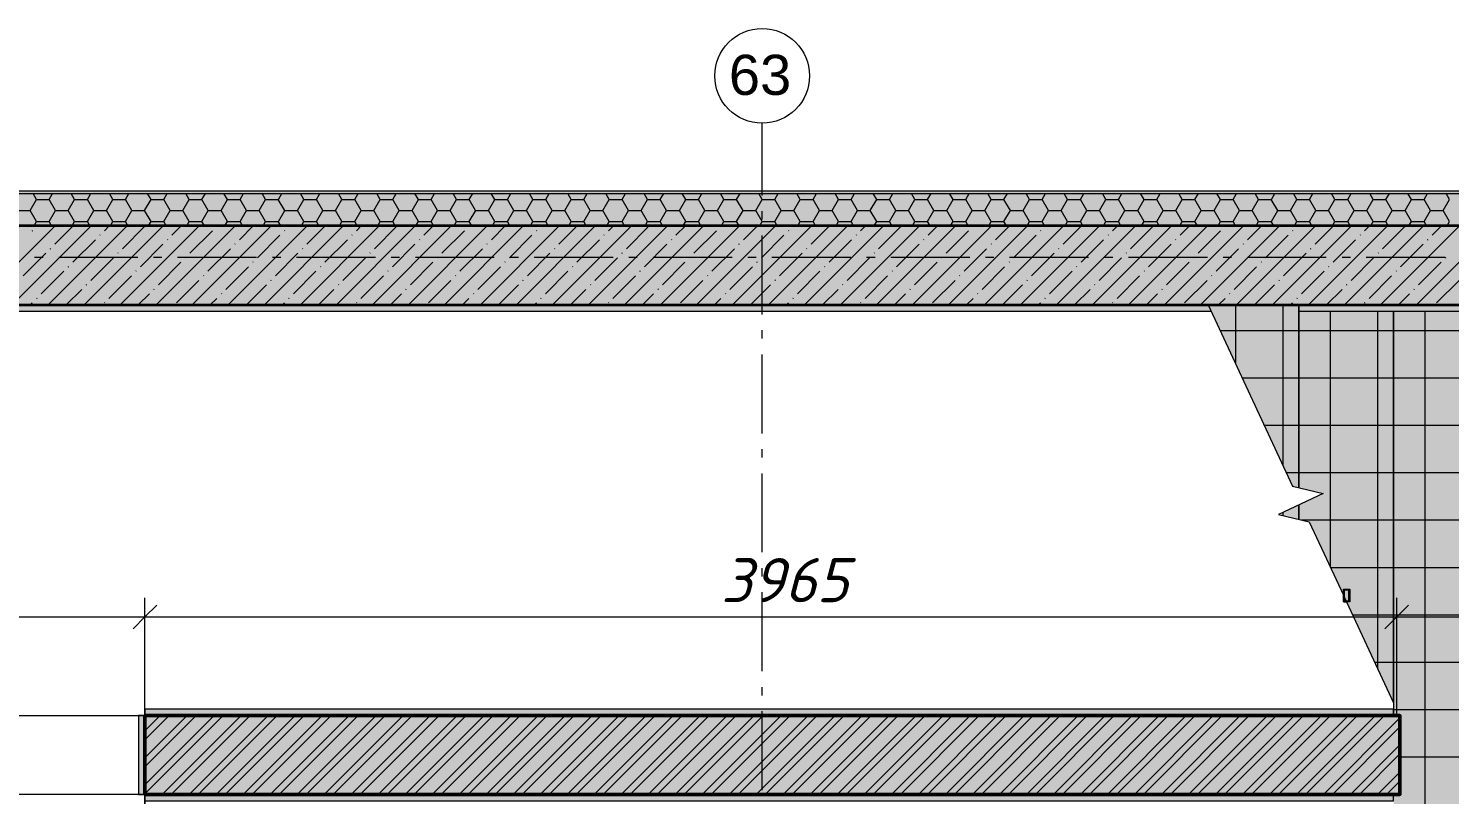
# Model space of a CAD drawing. Header units: millimetres. Extents: x -81576 to 1046824, y -248937 to 691537.
# Drawn here: x -35833 to -26831, y 612495 to 617345 of the extents above; entities that cross this region are included whole.
import ezdxf

# ---------------------------------------------------------------- set-up
doc = ezdxf.new("R2010")
doc.units = ezdxf.units.MM
doc.layers.add('PDF _Геометрия', color=7, linetype='Continuous', true_color=0x1d1d1d)
doc.layers.add('PDF _Сплошная заливка', color=7, linetype='Continuous', true_color=0xffffff)
doc.layers.add('PDF _Текст', color=7, linetype='Continuous')
doc.styles.add('PDF ArialMT', font='arial.ttf')
doc.styles.add('PDF ISOCPEUR Italic', font='isocpeui.ttf')

msp = doc.modelspace()

# ---------------------------------------------------------------- hatches: boundary and pattern name
at = {"layer": 'PDF _Сплошная заливка', "true_color": 0x636466, "transparency": 33554559}
for points in [[(-40775.3, 616099.3), (-23681.3, 616099.3), (-23681.5, 616299.3), (-40775.3, 616299.3), (-40775.3, 616115.8)], [(-26949.5, 616095.3), (-23685.3, 616095.3), (-23685.3, 616099.3), (-40775.3, 616099.3), (-40775.3, 616095.3), (-27185.3, 616095.3)], [(-35135.3, 612495.3), (-35095.3, 612495.3), (-35095.3, 612995.3), (-35135.3, 612995.3), (-35135.3, 612611.8)], [(-27720, 612995.3), (-27185.3, 612995.3), (-27185.3, 613035.3), (-35095.3, 613035.3), (-35095.3, 612995.3), (-31558.1, 612995.3)], [(-27185.3, 612495.3), (-27145.3, 612495.3), (-27145.3, 612995.3), (-35095.3, 612995.3), (-35095.3, 612495.3), (-27875, 612495.3)]]:
    msp.add_hatch(color=251, dxfattribs=at).paths.add_polyline_path(points)
h = msp.add_hatch(color=251, dxfattribs=at)
h.paths.add_polyline_path([(-24224, 615554.6), (-24185.3, 615554.6), (-24185.3, 615594.6), (-27785.3, 615594.6), (-27785.3, 615554.6), (-24225.3, 615554.6)], flags=0)
h.paths.add_polyline_path([(-39185.3, 615554.6), (-28341.8, 615554.6), (-28360.4, 615594.6), (-39185.3, 615594.6)], flags=0)
h = msp.add_hatch(color=251, dxfattribs=at)
h.paths.add_polyline_path([(-27185.3, 613074.6), (-27185.3, 615554.6), (-27785.3, 615554.6), (-27785.3, 614438.1), (-27631.3, 614400.6), (-27785.3, 614328.8), (-27785.3, 614237.2), (-27720, 614221.3), (-27503.7, 613757.3), (-27503.7, 613794.4), (-27463.7, 613794.4), (-27463.7, 613714.4), (-27483.7, 613714.4), (-27463.7, 613671.5)], flags=0)
h.paths.add_polyline_path([(-27469.7, 613720.4), (-27469.7, 613788.4), (-27497.7, 613788.4), (-27497.7, 613744.4), (-27486.5, 613720.4)], flags=0)
h = msp.add_hatch(color=251, dxfattribs=at)
h.paths.add_polyline_path([(-26949.5, 608834.6), (-24225.3, 608834.6), (-24225.3, 615554.6), (-27185.3, 615554.6), (-27185.3, 612995.3), (-27145.3, 612995.3), (-27145.3, 612495.3), (-27185.3, 612494.6), (-27185.3, 610675.3), (-27155.6, 610675.3), (-27155.6, 610595.3), (-27185.3, 610595.3), (-27185.3, 608834.6)], flags=0)
h.paths.add_polyline_path([(-26445.5, 610595.3), (-26485.5, 610595.3), (-26485.5, 610675.3), (-26445.5, 610675.3), (-26445.5, 610601.3)], flags=0)
h.paths.add_polyline_path([(-27085.5, 610595.3), (-27085.5, 610675.3), (-27045.5, 610675.3), (-27045.5, 610595.3), (-27079.5, 610595.3)], flags=0)
h.paths.add_polyline_path([(-27079.5, 610601.3), (-27051.5, 610601.3), (-27051.5, 610669.3), (-27079.5, 610669.3), (-27079.5, 610629.3)], flags=0)
h.paths.add_polyline_path([(-26479.5, 610601.3), (-26451.5, 610601.3), (-26451.5, 610669.3), (-26479.5, 610669.3), (-26479.5, 610629.3)], flags=0)
h.paths.add_polyline_path([(-25989.5, 610965.3), (-26069.5, 610965.3), (-26069.5, 611005.3), (-25989.5, 611005.3), (-25989.5, 610971.3)], flags=0)
h.paths.add_polyline_path([(-26035.5, 610971.3), (-25995.5, 610971.3), (-25995.5, 610999.3), (-26063.5, 610999.3), (-26063.5, 610971.3)], flags=0)
h.paths.add_polyline_path([(-26063.5, 611565.3), (-26069.5, 611565.3), (-26069.5, 611605.3), (-25989.5, 611605.3), (-25989.5, 611565.3), (-25995.5, 611565.3)], flags=0)
h.paths.add_polyline_path([(-26035.5, 611571.3), (-25995.5, 611571.3), (-25995.5, 611599.3), (-26063.5, 611599.3), (-26063.5, 611571.3)], flags=0)
h.paths.add_polyline_path([(-25995.5, 612165.3), (-26069.5, 612165.3), (-26069.5, 612205.3), (-25989.5, 612205.3), (-25989.5, 612165.3)], flags=0)
h.paths.add_polyline_path([(-26063.5, 612171.3), (-25995.5, 612171.3), (-25995.5, 612199.3), (-26063.5, 612199.3)], flags=0)
h.paths.add_polyline_path([(-25995.5, 612765.3), (-26069.5, 612765.3), (-26069.5, 612805.3), (-25989.5, 612805.3), (-25989.5, 612765.3)], flags=0)
h.paths.add_polyline_path([(-25995.5, 612771.3), (-25995.5, 612799.3), (-26063.5, 612799.3), (-26063.5, 612771.3), (-26023.5, 612771.3)], flags=0)
h.paths.add_polyline_path([(-25989.5, 613365.3), (-26069.5, 613365.3), (-26069.5, 613405.3), (-25989.5, 613405.3), (-25989.5, 613371.3)], flags=0)
h.paths.add_polyline_path([(-26063.5, 613371.3), (-25995.5, 613371.3), (-25995.5, 613399.3), (-26063.5, 613399.3)], flags=0)
h.paths.add_polyline_path([(-26717.5, 613714.4), (-26757.5, 613714.4), (-26757.5, 613794.4), (-26717.5, 613794.4), (-26717.5, 613720.4)], flags=0)
h.paths.add_polyline_path([(-26151.5, 613714.4), (-26157.5, 613714.4), (-26157.5, 613794.4), (-26117.5, 613794.4), (-26117.5, 613714.4), (-26123.5, 613714.4)], flags=0)
h.paths.add_polyline_path([(-26751.5, 613720.4), (-26723.5, 613720.4), (-26723.5, 613788.4), (-26751.5, 613788.4), (-26751.5, 613748.4)], flags=0)
h.paths.add_polyline_path([(-26151.5, 613720.4), (-26123.5, 613720.4), (-26123.5, 613788.4), (-26151.5, 613788.4), (-26151.5, 613748.4)], flags=0)
h = msp.add_hatch(color=251, dxfattribs=at)
h.paths.add_polyline_path([(-27497.7, 613714.4), (-27463.7, 613714.4), (-27463.7, 613794.4), (-27503.7, 613794.4), (-27503.7, 613714.4)], flags=0)
h.paths.add_polyline_path([(-27469.7, 613720.4), (-27497.7, 613720.4), (-27497.7, 613788.4), (-27469.7, 613788.4)], flags=0)

# ---------------------------------------------------------------- linework, layer by layer
at = {"layer": 'PDF _Геометрия', "color": 7, "lineweight": 9}
for points in [[(-31185.3, 616287), (-31185.3, 616744.5)], [(-31185.3, 616134.1), (-31185.3, 616187)], [(-40775.3, 616099.3), (-23685.3, 616099.3), (-23681.3, 616099.3), (-23681.3, 611408.7)], [(-40775.3, 616095.3), (-23685.3, 616095.3), (-23685.3, 611408.7)], [(-31185.3, 615534.1), (-31185.3, 616034.1)], [(-35740.9, 615895.3), (-35793.8, 615895.3)], [(-35140.9, 615895.3), (-35640.9, 615895.3)], [(-34988, 615895.3), (-35040.9, 615895.3)], [(-34388, 615895.3), (-34888, 615895.3)], [(-34235.1, 615895.3), (-34288, 615895.3)], [(-33635.1, 615895.3), (-34135.1, 615895.3)], [(-33482.1, 615895.3), (-33535.1, 615895.3)], [(-32882.1, 615895.3), (-33382.1, 615895.3)], [(-32729.2, 615895.3), (-32782.1, 615895.3)], [(-32129.2, 615895.3), (-32629.2, 615895.3)], [(-31976.3, 615895.3), (-32029.2, 615895.3)], [(-31376.3, 615895.3), (-31876.3, 615895.3)], [(-31223.4, 615895.3), (-31276.3, 615895.3)], [(-30623.4, 615895.3), (-31123.4, 615895.3)], [(-30470.5, 615895.3), (-30523.4, 615895.3)], [(-29870.5, 615895.3), (-30370.5, 615895.3)], [(-29717.6, 615895.3), (-29770.5, 615895.3)], [(-29117.6, 615895.3), (-29617.6, 615895.3)], [(-28964.6, 615895.3), (-29017.6, 615895.3)], [(-28364.6, 615895.3), (-28864.6, 615895.3)], [(-28211.7, 615895.3), (-28264.6, 615895.3)], [(-27611.7, 615895.3), (-28111.7, 615895.3)], [(-27458.8, 615895.3), (-27511.7, 615895.3)], [(-26858.8, 615895.3), (-27358.8, 615895.3)], [(-27785.3, 615594.6), (-27785.3, 614438.1), (-27785.3, 615594.6), (-28360.4, 615594.6), (-27825.7, 614447.9), (-27631.3, 614400.6), (-27914.5, 614268.5), (-27720, 614221.3), (-27503.7, 613757.3), (-27503.7, 613714.4), (-27483.7, 613714.4), (-27185.3, 613074.6), (-27185.3, 615554.6), (-27185.3, 613074.6), (-27185.3, 612995.3)], [(-28185.3, 615219.1), (-28185.3, 615594.6)], [(-27885.3, 614575.7), (-27885.3, 615594.6)], [(-27585.3, 613932.4), (-27585.3, 615554.6)], [(-27285.3, 613289), (-27285.3, 615554.6)], [(-26985.3, 608834.6), (-26985.3, 615554.6)], [(-31185.3, 615381.2), (-31185.3, 615434.1)], [(-28285.2, 615433.2), (-27785.3, 615433.2), (-27185.3, 615433.2), (-24225.3, 615433.2)], [(-31185.3, 614781.2), (-31185.3, 615281.2)], [(-28145.3, 615133.2), (-27785.3, 615133.2), (-27185.3, 615133.2), (-24225.3, 615133.2)], [(-28005.4, 614833.2), (-27785.3, 614833.2), (-27185.3, 614833.2), (-24225.3, 614833.2)], [(-31185.3, 614628.3), (-31185.3, 614681.2)], [(-31185.3, 614028.3), (-31185.3, 614528.3)], [(-27865.5, 614533.2), (-27785.3, 614533.2), (-27185.3, 614533.2), (-24225.3, 614533.2)], [(-27885.3, 614261.5), (-27885.3, 614282.1)], [(-27769, 614233.2), (-27185.3, 614233.2), (-24225.3, 614233.2)], [(-31185.3, 613875.4), (-31185.3, 613928.3)], [(-27585.7, 613933.2), (-27185.3, 613933.2), (-24225.3, 613933.2)], [(-36347.5, 612995.3), (-36227.5, 612995.3), (-35095.3, 612995.3), (-35095.3, 613619.5), (-35095.3, 613739.5)], [(-31185.3, 613275.4), (-31185.3, 613775.4)], [(-27165.3, 612995.3), (-27165.3, 613619.5), (-27165.3, 613739.5)], [(-39305.3, 613619.5), (-35095.3, 613619.5), (-27165.3, 613619.5), (-24065.3, 613619.5)], [(-27445.8, 613633.2), (-27185.3, 613633.2), (-24225.3, 613633.2)], [(-27305.9, 613333.2), (-27185.3, 613333.2), (-24225.3, 613333.2)], [(-31185.3, 613122.4), (-31185.3, 613175.4)], [(-31185.3, 612522.4), (-31185.3, 613022.4)], [(-27185.3, 613033.2), (-24225.3, 613033.2)], [(-27145.3, 612733.2), (-24225.3, 612733.2)], [(-35095.3, 612495.3), (-36227.5, 612495.3), (-36347.5, 612495.3)]]:
    msp.add_lwpolyline(points, dxfattribs=at)
at = {"layer": 'PDF _Геометрия', "color": 7, "lineweight": 15}
for points in [[(-23465.3, 611408.7), (-23465.3, 616315.3), (-23481.3, 616315.3), (-23681.3, 616315.3), (-23685.3, 616315.3), (-40775.3, 616315.3)], [(-40775.3, 616299.3), (-23685.3, 616299.3), (-23681.3, 616299.3), (-23481.3, 616299.3), (-23481.3, 611408.7)], [(-27785.3, 615554.6), (-24185.3, 615554.6), (-24185.3, 615594.6), (-39185.3, 615594.6), (-39185.3, 615554.6), (-28341.8, 615554.6)]]:
    msp.add_lwpolyline(points, dxfattribs=at)
at = {"layer": 'PDF _Геометрия', "color": 250, "lineweight": 9, "true_color": 0x2c2c2c}
for points in [[(-35822.8, 616191.9), (-35782.5, 616261.8)], [(-35782.5, 616261.7), (-35804.2, 616299.3)], [(-35782.5, 616261.7), (-35701.8, 616261.7)], [(-35701.9, 616261.8), (-35680.2, 616299.3)], [(-35661.6, 616191.9), (-35701.9, 616261.7)], [(-35580.9, 616191.9), (-35540.6, 616261.8)], [(-35540.6, 616261.7), (-35562.3, 616299.3)], [(-35540.5, 616261.7), (-35459.9, 616261.7)], [(-35419.6, 616191.9), (-35460, 616261.7)], [(-35459.9, 616261.8), (-35438.3, 616299.3)], [(-35338.9, 616191.9), (-35298.6, 616261.8)], [(-35298.7, 616261.7), (-35320.3, 616299.3)], [(-35298.6, 616261.7), (-35218, 616261.7)], [(-35218, 616261.8), (-35196.3, 616299.3)], [(-35177.7, 616191.9), (-35218, 616261.7)], [(-35097, 616191.9), (-35056.7, 616261.8)], [(-35056.7, 616261.7), (-35078.4, 616299.3)], [(-35056.7, 616261.7), (-34976, 616261.7)], [(-34935.8, 616191.9), (-34976.1, 616261.7)], [(-34976, 616261.8), (-34954.4, 616299.3)], [(-34855.1, 616191.9), (-34814.8, 616261.8)], [(-34814.8, 616261.7), (-34836.5, 616299.3)], [(-34814.7, 616261.7), (-34734.1, 616261.7)], [(-34734.1, 616261.8), (-34712.5, 616299.3)], [(-34693.8, 616191.9), (-34734.1, 616261.7)], [(-34613.1, 616191.9), (-34572.8, 616261.8)], [(-34572.9, 616261.7), (-34594.5, 616299.3)], [(-34572.8, 616261.7), (-34492.2, 616261.7)], [(-34492.2, 616261.8), (-34470.5, 616299.3)], [(-34451.9, 616191.9), (-34492.2, 616261.7)], [(-34371.2, 616191.9), (-34330.9, 616261.8)], [(-34330.9, 616261.7), (-34352.6, 616299.3)], [(-34330.9, 616261.7), (-34250.2, 616261.7)], [(-34210, 616191.9), (-34250.3, 616261.7)], [(-34250.2, 616261.8), (-34228.6, 616299.3)], [(-34129.3, 616191.9), (-34089, 616261.8)], [(-34089, 616261.7), (-34110.7, 616299.3)], [(-34088.9, 616261.7), (-34008.3, 616261.7)], [(-34008.3, 616261.8), (-33986.6, 616299.3)], [(-33968, 616191.9), (-34008.3, 616261.7)], [(-33887.3, 616191.9), (-33847, 616261.8)], [(-33847.1, 616261.7), (-33868.7, 616299.3)], [(-33847, 616261.7), (-33766.4, 616261.7)], [(-33766.4, 616261.8), (-33744.7, 616299.3)], [(-33726.1, 616191.9), (-33766.4, 616261.7)], [(-33645.4, 616191.9), (-33605.1, 616261.8)], [(-33605.1, 616261.7), (-33626.8, 616299.3)], [(-33605.1, 616261.7), (-33524.4, 616261.7)], [(-33484.1, 616191.9), (-33524.5, 616261.7)], [(-33524.4, 616261.8), (-33502.8, 616299.3)], [(-33403.5, 616191.9), (-33363.1, 616261.8)], [(-33363.2, 616261.7), (-33384.9, 616299.3)], [(-33363.1, 616261.7), (-33282.5, 616261.7)], [(-33282.5, 616261.8), (-33260.8, 616299.3)], [(-33242.2, 616191.9), (-33282.5, 616261.7)], [(-33161.5, 616191.9), (-33121.2, 616261.8)], [(-33121.2, 616261.7), (-33142.9, 616299.3)], [(-33121.2, 616261.7), (-33040.5, 616261.7)], [(-33040.6, 616261.8), (-33018.9, 616299.3)], [(-33000.3, 616191.9), (-33040.6, 616261.7)], [(-32919.6, 616191.9), (-32879.3, 616261.8)], [(-32879.3, 616261.7), (-32901, 616299.3)], [(-32879.3, 616261.7), (-32798.6, 616261.7)], [(-32758.3, 616191.9), (-32798.7, 616261.7)], [(-32798.6, 616261.8), (-32777, 616299.3)], [(-32677.7, 616191.9), (-32637.3, 616261.8)], [(-32637.4, 616261.7), (-32659.1, 616299.3)], [(-32637.3, 616261.7), (-32556.7, 616261.7)], [(-32556.7, 616261.8), (-32535, 616299.3)], [(-32516.4, 616191.9), (-32556.7, 616261.7)], [(-32435.7, 616191.9), (-32395.4, 616261.8)], [(-32395.4, 616261.7), (-32417.1, 616299.3)], [(-32395.4, 616261.7), (-32314.7, 616261.7)], [(-32314.8, 616261.8), (-32293.1, 616299.3)], [(-32274.5, 616191.9), (-32314.8, 616261.7)], [(-32193.8, 616191.9), (-32153.5, 616261.8)], [(-32153.5, 616261.7), (-32175.2, 616299.3)], [(-32153.5, 616261.7), (-32072.8, 616261.7)], [(-32032.5, 616191.9), (-32072.9, 616261.7)], [(-32072.8, 616261.8), (-32051.2, 616299.3)], [(-31951.9, 616191.9), (-31911.5, 616261.8)], [(-31911.6, 616261.7), (-31933.3, 616299.3)], [(-31911.5, 616261.7), (-31830.9, 616261.7)], [(-31830.9, 616261.8), (-31809.2, 616299.3)], [(-31790.6, 616191.9), (-31830.9, 616261.7)], [(-31709.9, 616191.9), (-31669.6, 616261.8)], [(-31669.6, 616261.7), (-31691.3, 616299.3)], [(-31669.6, 616261.7), (-31588.9, 616261.7)], [(-31589, 616261.8), (-31567.3, 616299.3)], [(-31548.7, 616191.9), (-31589, 616261.7)], [(-31468, 616191.9), (-31427.7, 616261.8)], [(-31427.7, 616261.7), (-31449.4, 616299.3)], [(-31427.6, 616261.7), (-31347, 616261.7)], [(-31306.7, 616191.9), (-31347.1, 616261.7)], [(-31347, 616261.8), (-31325.4, 616299.3)], [(-31226.1, 616191.9), (-31185.7, 616261.8)], [(-31185.8, 616261.7), (-31207.4, 616299.3)], [(-31185.7, 616261.7), (-31105.1, 616261.7)], [(-31105.1, 616261.8), (-31083.4, 616299.3)], [(-31064.8, 616191.9), (-31105.1, 616261.7)], [(-30984.1, 616191.9), (-30943.8, 616261.8)], [(-30943.8, 616261.7), (-30965.5, 616299.3)], [(-30943.8, 616261.7), (-30863.1, 616261.7)], [(-30822.9, 616191.9), (-30863.2, 616261.7)], [(-30863.1, 616261.8), (-30841.5, 616299.3)], [(-30742.2, 616191.9), (-30701.9, 616261.8)], [(-30701.9, 616261.7), (-30723.6, 616299.3)], [(-30701.8, 616261.7), (-30621.2, 616261.7)], [(-30580.9, 616191.9), (-30621.3, 616261.7)], [(-30621.2, 616261.8), (-30599.6, 616299.3)], [(-30500.2, 616191.9), (-30459.9, 616261.8)], [(-30460, 616261.7), (-30481.6, 616299.3)], [(-30459.9, 616261.7), (-30379.3, 616261.7)], [(-30379.3, 616261.8), (-30357.6, 616299.3)], [(-30339, 616191.9), (-30379.3, 616261.7)], [(-30258.3, 616191.9), (-30218, 616261.8)], [(-30218, 616261.7), (-30239.7, 616299.3)], [(-30218, 616261.7), (-30137.3, 616261.7)], [(-30097.1, 616191.9), (-30137.4, 616261.7)], [(-30137.3, 616261.8), (-30115.7, 616299.3)], [(-30016.4, 616191.9), (-29976.1, 616261.8)], [(-29976.1, 616261.7), (-29997.8, 616299.3)], [(-29976, 616261.7), (-29895.4, 616261.7)], [(-29895.4, 616261.8), (-29873.8, 616299.3)], [(-29855.1, 616191.9), (-29895.4, 616261.7)], [(-29774.4, 616191.9), (-29734.1, 616261.8)], [(-29734.2, 616261.7), (-29755.8, 616299.3)], [(-29734.1, 616261.7), (-29653.5, 616261.7)], [(-29653.5, 616261.8), (-29631.8, 616299.3)], [(-29613.2, 616191.9), (-29653.5, 616261.7)], [(-29532.5, 616191.9), (-29492.2, 616261.8)], [(-29492.2, 616261.7), (-29513.9, 616299.3)], [(-29492.2, 616261.7), (-29411.5, 616261.7)], [(-29371.3, 616191.9), (-29411.6, 616261.7)], [(-29411.5, 616261.8), (-29389.9, 616299.3)], [(-29290.6, 616191.9), (-29250.2, 616261.8)], [(-29250.3, 616261.7), (-29272, 616299.3)], [(-29250.2, 616261.7), (-29169.6, 616261.7)], [(-29169.6, 616261.8), (-29147.9, 616299.3)], [(-29129.3, 616191.9), (-29169.6, 616261.7)], [(-29048.6, 616191.9), (-29008.3, 616261.8)], [(-29008.3, 616261.7), (-29030, 616299.3)], [(-29008.3, 616261.7), (-28927.7, 616261.7)], [(-28927.7, 616261.8), (-28906, 616299.3)], [(-28887.4, 616191.9), (-28927.7, 616261.7)], [(-28806.7, 616191.9), (-28766.4, 616261.8)], [(-28766.4, 616261.7), (-28788.1, 616299.3)], [(-28766.4, 616261.7), (-28685.7, 616261.7)], [(-28645.4, 616191.9), (-28685.8, 616261.7)], [(-28685.7, 616261.8), (-28664.1, 616299.3)], [(-28564.8, 616191.9), (-28524.4, 616261.8)], [(-28524.5, 616261.7), (-28546.2, 616299.3)], [(-28524.4, 616261.7), (-28443.8, 616261.7)], [(-28443.8, 616261.8), (-28422.1, 616299.3)], [(-28403.5, 616191.9), (-28443.8, 616261.7)], [(-28322.8, 616191.9), (-28282.5, 616261.8)], [(-28282.5, 616261.7), (-28304.2, 616299.3)], [(-28282.5, 616261.7), (-28201.8, 616261.7)], [(-28201.9, 616261.8), (-28180.2, 616299.3)], [(-28161.6, 616191.9), (-28201.9, 616261.7)], [(-28080.9, 616191.9), (-28040.6, 616261.8)], [(-28040.6, 616261.7), (-28062.3, 616299.3)], [(-28040.6, 616261.7), (-27959.9, 616261.7)], [(-27919.6, 616191.9), (-27960, 616261.7)], [(-27959.9, 616261.8), (-27938.3, 616299.3)], [(-27839, 616191.9), (-27798.6, 616261.8)], [(-27798.7, 616261.7), (-27820.4, 616299.3)], [(-27798.6, 616261.7), (-27718, 616261.7)], [(-27718, 616261.8), (-27696.3, 616299.3)], [(-27677.7, 616191.9), (-27718, 616261.7)], [(-27597, 616191.9), (-27556.7, 616261.8)], [(-27556.7, 616261.7), (-27578.4, 616299.3)], [(-27556.7, 616261.7), (-27476, 616261.7)], [(-27476.1, 616261.8), (-27454.4, 616299.3)], [(-27435.8, 616191.9), (-27476.1, 616261.7)], [(-27355.1, 616191.9), (-27314.8, 616261.8)], [(-27314.8, 616261.7), (-27336.5, 616299.3)], [(-27314.8, 616261.7), (-27234.1, 616261.7)], [(-27193.8, 616191.9), (-27234.2, 616261.7)], [(-27234.1, 616261.8), (-27212.5, 616299.3)], [(-27113.2, 616191.9), (-27072.8, 616261.8)], [(-27072.9, 616261.7), (-27094.6, 616299.3)], [(-27072.8, 616261.7), (-26992.2, 616261.7)], [(-26992.2, 616261.8), (-26970.5, 616299.3)], [(-26951.9, 616191.9), (-26992.2, 616261.7)], [(-26871.2, 616191.9), (-26830.9, 616261.8)], [(-26830.9, 616261.7), (-26852.6, 616299.3)], [(-35903.4, 616191.9), (-35822.8, 616191.9)], [(-35782.5, 616122), (-35822.9, 616191.9)], [(-35701.9, 616122.1), (-35661.5, 616191.9)], [(-35661.5, 616191.9), (-35580.9, 616191.9)], [(-35540.6, 616122), (-35580.9, 616191.9)], [(-35459.9, 616122.1), (-35419.6, 616191.9)], [(-35419.6, 616191.9), (-35338.9, 616191.9)], [(-35298.7, 616122), (-35339, 616191.9)], [(-35218, 616122.1), (-35177.7, 616191.9)], [(-35177.6, 616191.9), (-35097, 616191.9)], [(-35056.7, 616122), (-35097, 616191.9)], [(-34976, 616122.1), (-34935.7, 616191.9)], [(-34935.7, 616191.9), (-34855.1, 616191.9)], [(-34814.8, 616122), (-34855.1, 616191.9)], [(-34734.1, 616122.1), (-34693.8, 616191.9)], [(-34693.8, 616191.9), (-34613.1, 616191.9)], [(-34572.9, 616122), (-34613.2, 616191.9)], [(-34492.2, 616122.1), (-34451.9, 616191.9)], [(-34451.8, 616191.9), (-34371.2, 616191.9)], [(-34330.9, 616122), (-34371.2, 616191.9)], [(-34250.2, 616122.1), (-34209.9, 616191.9)], [(-34209.9, 616191.9), (-34129.3, 616191.9)], [(-34089, 616122), (-34129.3, 616191.9)], [(-34008.3, 616122.1), (-33968, 616191.9)], [(-33968, 616191.9), (-33887.3, 616191.9)], [(-33847.1, 616122), (-33887.4, 616191.9)], [(-33766.4, 616122.1), (-33726, 616191.9)], [(-33726, 616191.9), (-33645.4, 616191.9)], [(-33605.1, 616122), (-33645.4, 616191.9)], [(-33524.4, 616122.1), (-33484.1, 616191.9)], [(-33484.1, 616191.9), (-33403.5, 616191.9)], [(-33363.2, 616122), (-33403.5, 616191.9)], [(-33282.5, 616122.1), (-33242.2, 616191.9)], [(-33242.2, 616191.9), (-33161.5, 616191.9)], [(-33121.2, 616122), (-33161.6, 616191.9)], [(-33040.6, 616122.1), (-33000.2, 616191.9)], [(-33000.2, 616191.9), (-32919.6, 616191.9)], [(-32879.3, 616122), (-32919.6, 616191.9)], [(-32798.6, 616122.1), (-32758.3, 616191.9)], [(-32758.3, 616191.9), (-32677.6, 616191.9)], [(-32637.4, 616122), (-32677.7, 616191.9)], [(-32556.7, 616122.1), (-32516.4, 616191.9)], [(-32516.4, 616191.9), (-32435.7, 616191.9)], [(-32395.4, 616122), (-32435.8, 616191.9)], [(-32314.8, 616122.1), (-32274.4, 616191.9)], [(-32274.4, 616191.9), (-32193.8, 616191.9)], [(-32153.5, 616122), (-32193.8, 616191.9)], [(-32072.8, 616122.1), (-32032.5, 616191.9)], [(-32032.5, 616191.9), (-31951.8, 616191.9)], [(-31911.6, 616122), (-31951.9, 616191.9)], [(-31830.9, 616122.1), (-31790.6, 616191.9)], [(-31790.6, 616191.9), (-31709.9, 616191.9)], [(-31669.6, 616122), (-31710, 616191.9)], [(-31589, 616122.1), (-31548.6, 616191.9)], [(-31548.6, 616191.9), (-31468, 616191.9)], [(-31427.7, 616122), (-31468, 616191.9)], [(-31347, 616122.1), (-31306.7, 616191.9)], [(-31306.7, 616191.9), (-31226, 616191.9)], [(-31185.8, 616122), (-31226.1, 616191.9)], [(-31105.1, 616122.1), (-31064.8, 616191.9)], [(-31064.7, 616191.9), (-30984.1, 616191.9)], [(-30943.8, 616122), (-30984.2, 616191.9)], [(-30863.1, 616122.1), (-30822.8, 616191.9)], [(-30822.8, 616191.9), (-30742.2, 616191.9)], [(-30701.9, 616122), (-30742.2, 616191.9)], [(-30621.2, 616122.1), (-30580.9, 616191.9)], [(-30580.9, 616191.9), (-30500.2, 616191.9)], [(-30460, 616122), (-30500.3, 616191.9)], [(-30379.3, 616122.1), (-30339, 616191.9)], [(-30338.9, 616191.9), (-30258.3, 616191.9)], [(-30218, 616122), (-30258.3, 616191.9)], [(-30137.3, 616122.1), (-30097, 616191.9)], [(-30097, 616191.9), (-30016.4, 616191.9)], [(-29976.1, 616122), (-30016.4, 616191.9)], [(-29895.4, 616122.1), (-29855.1, 616191.9)], [(-29855.1, 616191.9), (-29774.4, 616191.9)], [(-29734.2, 616122), (-29774.5, 616191.9)], [(-29653.5, 616122.1), (-29613.2, 616191.9)], [(-29613.1, 616191.9), (-29532.5, 616191.9)], [(-29492.2, 616122), (-29532.5, 616191.9)], [(-29411.5, 616122.1), (-29371.2, 616191.9)], [(-29371.2, 616191.9), (-29290.6, 616191.9)], [(-29250.3, 616122), (-29290.6, 616191.9)], [(-29169.6, 616122.1), (-29129.3, 616191.9)], [(-29129.3, 616191.9), (-29048.6, 616191.9)], [(-29008.3, 616122), (-29048.7, 616191.9)], [(-28927.7, 616122.1), (-28887.3, 616191.9)], [(-28887.3, 616191.9), (-28806.7, 616191.9)], [(-28766.4, 616122), (-28806.7, 616191.9)], [(-28685.7, 616122.1), (-28645.4, 616191.9)], [(-28645.4, 616191.9), (-28564.7, 616191.9)], [(-28524.5, 616122), (-28564.8, 616191.9)], [(-28443.8, 616122.1), (-28403.5, 616191.9)], [(-28403.5, 616191.9), (-28322.8, 616191.9)], [(-28282.5, 616122), (-28322.9, 616191.9)], [(-28201.9, 616122.1), (-28161.5, 616191.9)], [(-28161.5, 616191.9), (-28080.9, 616191.9)], [(-28040.6, 616122), (-28080.9, 616191.9)], [(-27959.9, 616122.1), (-27919.6, 616191.9)], [(-27919.6, 616191.9), (-27838.9, 616191.9)], [(-27798.7, 616122), (-27839, 616191.9)], [(-27718, 616122.1), (-27677.7, 616191.9)], [(-27677.7, 616191.9), (-27597, 616191.9)], [(-27556.7, 616122), (-27597.1, 616191.9)], [(-27476.1, 616122.1), (-27435.7, 616191.9)], [(-27435.7, 616191.9), (-27355.1, 616191.9)], [(-27314.8, 616122), (-27355.1, 616191.9)], [(-27234.1, 616122.1), (-27193.8, 616191.9)], [(-27193.8, 616191.9), (-27113.1, 616191.9)], [(-27072.9, 616122), (-27113.2, 616191.9)], [(-26992.2, 616122.1), (-26951.9, 616191.9)], [(-26951.8, 616191.9), (-26871.2, 616191.9)], [(-26830.9, 616122), (-26871.3, 616191.9)], [(-36163.7, 615594.6), (-35663.7, 616094.6)], [(-35935.6, 615594.6), (-35435.6, 616094.6)], [(-35808.6, 616063.7), (-35806.2, 616066.1)], [(-35795.7, 616099.3), (-35782.5, 616122.1)], [(-35782.5, 616122), (-35701.8, 616122)], [(-35780.1, 616092.2), (-35777.7, 616094.6)], [(-35707.5, 615594.6), (-35207.5, 616094.6)], [(-35688.7, 616099.3), (-35701.9, 616122)], [(-35666, 615978.1), (-35549.6, 616094.6)], [(-35553.7, 616099.3), (-35540.6, 616122.1)], [(-35540.5, 616122), (-35459.9, 616122)], [(-35479.4, 615594.6), (-34979.4, 616094.6)], [(-35446.8, 616099.3), (-35460, 616122)], [(-35380.9, 616035.2), (-35378.6, 616037.5)], [(-35352.4, 616063.7), (-35321.5, 616094.6)], [(-35311.8, 616099.3), (-35298.6, 616122.1)], [(-35298.6, 616122), (-35218, 616122)], [(-35251.3, 615594.6), (-34751.3, 616094.6)], [(-35238.4, 615949.6), (-35095.8, 616092.2)], [(-35204.9, 616099.3), (-35218, 616122)], [(-35069.9, 616099.3), (-35056.7, 616122.1)], [(-35056.7, 616122), (-34976, 616122)], [(-35023.2, 615594.6), (-34523.2, 616094.6)], [(-34962.9, 616099.3), (-34976.1, 616122)], [(-34924.7, 616035.2), (-34865.3, 616094.6)], [(-34827.9, 616099.3), (-34814.8, 616122.1)], [(-34814.7, 616122), (-34734.1, 616122)], [(-34810.7, 615921.1), (-34668.1, 616063.7)], [(-34795.1, 615594.6), (-34295.1, 616094.6)], [(-34721, 616099.3), (-34734.1, 616122)], [(-34639.6, 616092.2), (-34637.2, 616094.6)], [(-34586, 616099.3), (-34572.8, 616122.1)], [(-34572.8, 616122), (-34492.2, 616122)], [(-34567, 615594.6), (-34067, 616094.6)], [(-34497, 616006.7), (-34409.1, 616094.6)], [(-34479.1, 616099.3), (-34492.2, 616122)], [(-34344.1, 616099.3), (-34330.9, 616122.1)], [(-34338.9, 615594.6), (-33838.9, 616094.6)], [(-34330.9, 616122), (-34250.2, 616122)], [(-34237.1, 616099.3), (-34250.3, 616122)], [(-34211.9, 616063.7), (-34209.5, 616066.1)], [(-34183.4, 616092.2), (-34181, 616094.6)], [(-34110.8, 615594.6), (-33610.8, 616094.6)], [(-34102.1, 616099.3), (-34089, 616122.1)], [(-34088.9, 616122), (-34008.3, 616122)], [(-34069.4, 615978.1), (-33952.9, 616094.6)], [(-33995.2, 616099.3), (-34008.3, 616122)], [(-33882.7, 615594.6), (-33382.7, 616094.6)], [(-33860.2, 616099.3), (-33847, 616122.1)], [(-33847, 616122), (-33766.4, 616122)], [(-33784.2, 616035.2), (-33781.9, 616037.5)], [(-33753.3, 616099.3), (-33766.4, 616122)], [(-33755.7, 616063.7), (-33724.8, 616094.6)], [(-33654.6, 615594.6), (-33154.6, 616094.6)], [(-33641.7, 615949.6), (-33499.1, 616092.2)], [(-33618.2, 616099.3), (-33605.1, 616122.1)], [(-33605.1, 616122), (-33524.4, 616122)], [(-33511.3, 616099.3), (-33524.5, 616122)], [(-33426.5, 615594.6), (-32926.5, 616094.6)], [(-33376.3, 616099.3), (-33363.1, 616122.1)], [(-33363.1, 616122), (-33282.5, 616122)], [(-33328, 616035.2), (-33268.6, 616094.6)], [(-33269.4, 616099.3), (-33282.5, 616122)], [(-33214, 615921.1), (-33071.4, 616063.7)], [(-33198.4, 615594.6), (-32698.4, 616094.6)], [(-33134.4, 616099.3), (-33121.2, 616122.1)], [(-33121.2, 616122), (-33040.5, 616122)], [(-33042.9, 616092.2), (-33040.5, 616094.6)], [(-33027.5, 616099.3), (-33040.6, 616122)], [(-32970.3, 615594.6), (-32470.3, 616094.6)], [(-32900.4, 616006.7), (-32812.4, 616094.6)], [(-32892.4, 616099.3), (-32879.3, 616122.1)], [(-32879.3, 616122), (-32798.6, 616122)], [(-32785.5, 616099.3), (-32798.7, 616122)], [(-32742.2, 615594.6), (-32242.2, 616094.6)], [(-32650.5, 616099.3), (-32637.3, 616122.1)], [(-32637.3, 616122), (-32556.7, 616122)], [(-32615.2, 616063.7), (-32612.9, 616066.1)], [(-32586.7, 616092.2), (-32584.3, 616094.6)], [(-32543.6, 616099.3), (-32556.7, 616122)], [(-32514.1, 615594.6), (-32014.1, 616094.6)], [(-32472.7, 615978.1), (-32356.2, 616094.6)], [(-32408.6, 616099.3), (-32395.4, 616122.1)], [(-32395.4, 616122), (-32314.7, 616122)], [(-32301.7, 616099.3), (-32314.8, 616122)], [(-32286, 615594.6), (-31786, 616094.6)], [(-32187.5, 616035.2), (-32185.2, 616037.5)], [(-32166.6, 616099.3), (-32153.5, 616122.1)], [(-32159, 616063.7), (-32128.1, 616094.6)], [(-32153.5, 616122), (-32072.8, 616122)], [(-32059.7, 616099.3), (-32072.9, 616122)], [(-32057.9, 615594.6), (-31557.9, 616094.6)], [(-32045, 615949.6), (-31902.4, 616092.2)], [(-31924.7, 616099.3), (-31911.5, 616122.1)], [(-31911.5, 616122), (-31830.9, 616122)], [(-31817.8, 616099.3), (-31830.9, 616122)], [(-31829.8, 615594.6), (-31329.8, 616094.6)], [(-31731.3, 616035.2), (-31671.9, 616094.6)], [(-31682.8, 616099.3), (-31669.6, 616122.1)], [(-31669.6, 616122), (-31588.9, 616122)], [(-31617.3, 615921.1), (-31474.7, 616063.7)], [(-31601.7, 615594.6), (-31101.7, 616094.6)], [(-31575.8, 616099.3), (-31589, 616122)], [(-31446.2, 616092.2), (-31443.9, 616094.6)], [(-31440.8, 616099.3), (-31427.7, 616122.1)], [(-31427.6, 616122), (-31347, 616122)], [(-31373.6, 615594.6), (-30873.6, 616094.6)], [(-31333.9, 616099.3), (-31347.1, 616122)], [(-31303.7, 616006.7), (-31215.7, 616094.6)], [(-31198.9, 616099.3), (-31185.7, 616122.1)], [(-31185.7, 616122), (-31105.1, 616122)], [(-31145.5, 615594.6), (-30645.5, 616094.6)], [(-31092, 616099.3), (-31105.1, 616122)], [(-31018.5, 616063.7), (-31016.2, 616066.1)], [(-30990, 616092.2), (-30987.6, 616094.6)], [(-30957, 616099.3), (-30943.8, 616122.1)], [(-30943.8, 616122), (-30863.1, 616122)], [(-30917.4, 615594.6), (-30417.4, 616094.6)], [(-30876, 615978.1), (-30759.5, 616094.6)], [(-30850, 616099.3), (-30863.2, 616122)], [(-30715, 616099.3), (-30701.9, 616122.1)], [(-30701.8, 616122), (-30621.2, 616122)], [(-30689.3, 615594.6), (-30189.3, 616094.6)], [(-30608.1, 616099.3), (-30621.2, 616122)], [(-30590.9, 616035.2), (-30588.5, 616037.5)], [(-30562.3, 616063.7), (-30531.4, 616094.6)], [(-30473.1, 616099.3), (-30459.9, 616122.1)], [(-30461.2, 615594.6), (-29961.2, 616094.6)], [(-30459.9, 616122), (-30379.3, 616122)], [(-30448.3, 615949.6), (-30305.7, 616092.2)], [(-30366.2, 616099.3), (-30379.3, 616122)], [(-30233.1, 615594.6), (-29733.1, 616094.6)], [(-30231.2, 616099.3), (-30218, 616122.1)], [(-30218, 616122), (-30137.3, 616122)], [(-30124.2, 616099.3), (-30137.4, 616122)], [(-30134.7, 616035.2), (-30075.2, 616094.6)], [(-30020.6, 615921.1), (-29878, 616063.7)], [(-30005, 615594.6), (-29505, 616094.6)], [(-29989.2, 616099.3), (-29976.1, 616122.1)], [(-29976, 616122), (-29895.4, 616122)], [(-29882.3, 616099.3), (-29895.4, 616122)], [(-29849.5, 616092.2), (-29847.2, 616094.6)], [(-29776.9, 615594.6), (-29276.9, 616094.6)], [(-29747.3, 616099.3), (-29734.1, 616122.1)], [(-29734.1, 616122), (-29653.5, 616122)], [(-29707, 616006.7), (-29619, 616094.6)], [(-29640.4, 616099.3), (-29653.5, 616122)], [(-29548.8, 615594.6), (-29048.8, 616094.6)], [(-29505.3, 616099.3), (-29492.2, 616122.1)], [(-29492.2, 616122), (-29411.5, 616122)], [(-29421.8, 616063.7), (-29419.5, 616066.1)], [(-29398.4, 616099.3), (-29411.6, 616122)], [(-29393.3, 616092.2), (-29390.9, 616094.6)], [(-29320.7, 615594.6), (-28820.7, 616094.6)], [(-29279.3, 615978.1), (-29162.9, 616094.6)], [(-29263.4, 616099.3), (-29250.2, 616122.1)], [(-29250.2, 616122), (-29169.6, 616122)], [(-29156.5, 616099.3), (-29169.6, 616122)], [(-29092.6, 615594.6), (-28592.6, 616094.6)], [(-29021.5, 616099.3), (-29008.3, 616122.1)], [(-29008.3, 616122), (-28927.7, 616122)], [(-28994.2, 616035.2), (-28991.8, 616037.5)], [(-28965.7, 616063.7), (-28934.8, 616094.6)], [(-28914.6, 616099.3), (-28927.7, 616122)], [(-28864.5, 615594.6), (-28364.5, 616094.6)], [(-28851.6, 615949.6), (-28709, 616092.2)], [(-28779.5, 616099.3), (-28766.4, 616122.1)], [(-28766.4, 616122), (-28685.7, 616122)], [(-28672.6, 616099.3), (-28685.8, 616122)], [(-28636.4, 615594.6), (-28136.4, 616094.6)], [(-28538, 616035.2), (-28478.6, 616094.6)], [(-28537.6, 616099.3), (-28524.4, 616122.1)], [(-28524.4, 616122), (-28443.8, 616122)], [(-28430.7, 616099.3), (-28443.8, 616122)], [(-28423.9, 615921.1), (-28281.4, 616063.7)], [(-28408.3, 615594.6), (-27908.3, 616094.6)], [(-28295.7, 616099.3), (-28282.5, 616122.1)], [(-28282.5, 616122), (-28201.8, 616122)], [(-28252.8, 616092.2), (-28250.5, 616094.6)], [(-28188.8, 616099.3), (-28201.9, 616122)], [(-28180.2, 615594.6), (-27680.2, 616094.6)], [(-28110.3, 616006.7), (-28022.4, 616094.6)], [(-28053.7, 616099.3), (-28040.6, 616122.1)], [(-28040.6, 616122), (-27959.9, 616122)], [(-27946.8, 616099.3), (-27960, 616122)], [(-27952.1, 615594.6), (-27452.1, 616094.6)], [(-27825.2, 616063.7), (-27822.8, 616066.1)], [(-27811.8, 616099.3), (-27798.6, 616122.1)], [(-27798.6, 616122), (-27718, 616122)], [(-27796.6, 616092.2), (-27794.3, 616094.6)], [(-27724, 615594.6), (-27224, 616094.6)], [(-27704.9, 616099.3), (-27718, 616122)], [(-27682.6, 615978.1), (-27566.2, 616094.6)], [(-27569.9, 616099.3), (-27556.7, 616122.1)], [(-27556.7, 616122), (-27476, 616122)], [(-27495.9, 615594.6), (-26995.9, 616094.6)], [(-27463, 616099.3), (-27476.1, 616122)], [(-27397.5, 616035.2), (-27395.1, 616037.5)], [(-27369, 616063.7), (-27338.1, 616094.6)], [(-27327.9, 616099.3), (-27314.8, 616122.1)], [(-27314.8, 616122), (-27234.1, 616122)], [(-27267.8, 615594.6), (-26767.8, 616094.6)], [(-27254.9, 615949.6), (-27112.3, 616092.2)], [(-27221, 616099.3), (-27234.2, 616122)], [(-27086, 616099.3), (-27072.8, 616122.1)], [(-27072.8, 616122), (-26992.2, 616122)], [(-27039.7, 615594.6), (-26539.7, 616094.6)], [(-26979.1, 616099.3), (-26992.2, 616122)], [(-26941.3, 616035.2), (-26881.9, 616094.6)], [(-26844.1, 616099.3), (-26830.9, 616122.1)], [(-35694.6, 615949.6), (-35692.2, 615952)], [(-35552, 615864.1), (-35409.4, 616006.7)], [(-35124.3, 615835.6), (-34981.8, 615978.1)], [(-34953.2, 616006.7), (-34950.9, 616009)], [(-34696.6, 615807.1), (-34554.1, 615949.6)], [(-34525.6, 615978.1), (-34523.2, 615980.5)], [(-34383, 615892.6), (-34240.4, 616035.2)], [(-34097.9, 615949.6), (-34095.5, 615952)], [(-33955.3, 615864.1), (-33812.7, 616006.7)], [(-33527.6, 615835.6), (-33385.1, 615978.1)], [(-33356.5, 616006.7), (-33354.2, 616009)], [(-33099.9, 615807.1), (-32957.4, 615949.6)], [(-32928.9, 615978.1), (-32926.5, 615980.5)], [(-32786.3, 615892.6), (-32643.7, 616035.2)], [(-32501.2, 615949.6), (-32498.8, 615952)], [(-32358.6, 615864.1), (-32216.1, 616006.7)], [(-31930.9, 615835.6), (-31788.4, 615978.1)], [(-31759.9, 616006.7), (-31757.5, 616009)], [(-31503.2, 615807.1), (-31360.7, 615949.6)], [(-31332.2, 615978.1), (-31329.8, 615980.5)], [(-31189.6, 615892.6), (-31047.1, 616035.2)], [(-30904.5, 615949.6), (-30902.1, 615952)], [(-30761.9, 615864.1), (-30619.4, 616006.7)], [(-30334.2, 615835.6), (-30191.7, 615978.1)], [(-30163.2, 616006.7), (-30160.8, 616009)], [(-29906.6, 615807.1), (-29764, 615949.6)], [(-29735.5, 615978.1), (-29733.1, 615980.5)], [(-29592.9, 615892.6), (-29450.4, 616035.2)], [(-29307.8, 615949.6), (-29305.4, 615952)], [(-29165.2, 615864.1), (-29022.7, 616006.7)], [(-28737.6, 615835.6), (-28595, 615978.1)], [(-28566.5, 616006.7), (-28564.1, 616009)], [(-28309.9, 615807.1), (-28167.3, 615949.6)], [(-28138.8, 615978.1), (-28136.4, 615980.5)], [(-27996.2, 615892.6), (-27853.7, 616035.2)], [(-27711.1, 615949.6), (-27708.7, 615952)], [(-27568.5, 615864.1), (-27426, 616006.7)], [(-27140.9, 615835.6), (-26998.3, 615978.1)], [(-26969.8, 616006.7), (-26967.4, 616009)], [(-35865.6, 615778.6), (-35723.1, 615921.1)], [(-35437.9, 615750), (-35295.4, 615892.6)], [(-35266.9, 615921.1), (-35264.5, 615923.5)], [(-35010.3, 615721.5), (-34867.7, 615864.1)], [(-34839.2, 615892.6), (-34836.8, 615895)], [(-34411.5, 615864.1), (-34409.1, 615866.5)], [(-34268.9, 615778.6), (-34126.4, 615921.1)], [(-33841.3, 615750), (-33698.7, 615892.6)], [(-33670.2, 615921.1), (-33667.8, 615923.5)], [(-33413.6, 615721.5), (-33271, 615864.1)], [(-33242.5, 615892.6), (-33240.1, 615895)], [(-32814.8, 615864.1), (-32812.4, 615866.5)], [(-32672.3, 615778.6), (-32529.7, 615921.1)], [(-32244.6, 615750), (-32102, 615892.6)], [(-32073.5, 615921.1), (-32071.1, 615923.5)], [(-31816.9, 615721.5), (-31674.3, 615864.1)], [(-31645.8, 615892.6), (-31643.4, 615895)], [(-31218.1, 615864.1), (-31215.8, 615866.5)], [(-31075.6, 615778.6), (-30933, 615921.1)], [(-30647.9, 615750), (-30505.3, 615892.6)], [(-30476.8, 615921.1), (-30474.4, 615923.5)], [(-30220.2, 615721.5), (-30077.6, 615864.1)], [(-30049.1, 615892.6), (-30046.7, 615895)], [(-29621.4, 615864.1), (-29619.1, 615866.5)], [(-29478.9, 615778.6), (-29336.3, 615921.1)], [(-29051.2, 615750), (-28908.6, 615892.6)], [(-28880.1, 615921.1), (-28877.7, 615923.5)], [(-28623.5, 615721.5), (-28480.9, 615864.1)], [(-28452.4, 615892.6), (-28450.1, 615895)], [(-28024.7, 615864.1), (-28022.4, 615866.5)], [(-27882.2, 615778.6), (-27739.6, 615921.1)], [(-27454.5, 615750), (-27311.9, 615892.6)], [(-27283.4, 615921.1), (-27281.1, 615923.5)], [(-27026.8, 615721.5), (-26884.3, 615864.1)], [(-26855.7, 615892.6), (-26853.4, 615895)], [(-35751.6, 615664.5), (-35609, 615807.1)], [(-35580.5, 615835.6), (-35578.1, 615838)], [(-35323.9, 615636), (-35181.3, 615778.6)], [(-35152.8, 615807.1), (-35150.5, 615809.4)], [(-34725.1, 615778.6), (-34722.8, 615780.9)], [(-34582.6, 615693), (-34440, 615835.6)], [(-34154.9, 615664.5), (-34012.3, 615807.1)], [(-33983.8, 615835.6), (-33981.4, 615838)], [(-33727.2, 615636), (-33584.6, 615778.6)], [(-33556.1, 615807.1), (-33553.8, 615809.4)], [(-33128.5, 615778.6), (-33126.1, 615780.9)], [(-32985.9, 615693), (-32843.3, 615835.6)], [(-32558.2, 615664.5), (-32415.6, 615807.1)], [(-32387.1, 615835.6), (-32384.8, 615838)], [(-32130.5, 615636), (-31988, 615778.6)], [(-31959.4, 615807.1), (-31957.1, 615809.4)], [(-31531.8, 615778.6), (-31529.4, 615780.9)], [(-31389.2, 615693), (-31246.6, 615835.6)], [(-30961.5, 615664.5), (-30819, 615807.1)], [(-30790.4, 615835.6), (-30788.1, 615838)], [(-30533.8, 615636), (-30391.3, 615778.6)], [(-30362.8, 615807.1), (-30360.4, 615809.4)], [(-29935.1, 615778.6), (-29932.7, 615780.9)], [(-29792.5, 615693), (-29649.9, 615835.6)], [(-29364.8, 615664.5), (-29222.3, 615807.1)], [(-29193.7, 615835.6), (-29191.4, 615838)], [(-28937.1, 615636), (-28794.6, 615778.6)], [(-28766.1, 615807.1), (-28763.7, 615809.4)], [(-28338.4, 615778.6), (-28336, 615780.9)], [(-28195.8, 615693), (-28053.3, 615835.6)], [(-27768.1, 615664.5), (-27625.6, 615807.1)], [(-27597.1, 615835.6), (-27594.7, 615838)], [(-27340.4, 615636), (-27197.9, 615778.6)], [(-27169.4, 615807.1), (-27167, 615809.4)], [(-35593.4, 615594.6), (-35495, 615693)], [(-35466.5, 615721.5), (-35464.1, 615723.9)], [(-35038.8, 615693), (-35036.4, 615695.4)], [(-34896.2, 615607.5), (-34753.7, 615750)], [(-34452.9, 615594.6), (-34326, 615721.5)], [(-34297.5, 615750), (-34295.1, 615752.4)], [(-33996.7, 615594.6), (-33898.3, 615693)], [(-33869.8, 615721.5), (-33867.4, 615723.9)], [(-33442.1, 615693), (-33439.7, 615695.4)], [(-33299.5, 615607.5), (-33157, 615750)], [(-32856.2, 615594.6), (-32729.3, 615721.5)], [(-32700.8, 615750), (-32698.4, 615752.4)], [(-32400, 615594.6), (-32301.6, 615693)], [(-32273.1, 615721.5), (-32270.7, 615723.9)], [(-31845.4, 615693), (-31843, 615695.4)], [(-31702.8, 615607.5), (-31560.3, 615750)], [(-31259.5, 615594.6), (-31132.6, 615721.5)], [(-31104.1, 615750), (-31101.7, 615752.4)], [(-30803.3, 615594.6), (-30704.9, 615693)], [(-30676.4, 615721.5), (-30674, 615723.9)], [(-30248.7, 615693), (-30246.3, 615695.4)], [(-30106.1, 615607.5), (-29963.6, 615750)], [(-29662.9, 615594.6), (-29535.9, 615721.5)], [(-29507.4, 615750), (-29505, 615752.4)], [(-29206.7, 615594.6), (-29108.2, 615693)], [(-29079.7, 615721.5), (-29077.3, 615723.9)], [(-28652, 615693), (-28649.6, 615695.4)], [(-28509.5, 615607.5), (-28366.9, 615750)], [(-28066.2, 615594.6), (-27939.2, 615721.5)], [(-27910.7, 615750), (-27908.3, 615752.4)], [(-27610, 615594.6), (-27511.5, 615693)], [(-27483, 615721.5), (-27480.6, 615723.9)], [(-27055.3, 615693), (-27053, 615695.4)], [(-26912.8, 615607.5), (-26770.2, 615750)], [(-35821.5, 615594.6), (-35808.6, 615607.5)], [(-35780.1, 615636), (-35777.7, 615638.4)], [(-35352.4, 615607.5), (-35350, 615609.9)], [(-35137.2, 615594.6), (-35067.3, 615664.5)], [(-34681, 615594.6), (-34639.6, 615636)], [(-34611.1, 615664.5), (-34608.7, 615666.9)], [(-34224.8, 615594.6), (-34211.9, 615607.5)], [(-34183.4, 615636), (-34181, 615638.4)], [(-33755.7, 615607.5), (-33753.4, 615609.9)], [(-33540.5, 615594.6), (-33470.6, 615664.5)], [(-33084.3, 615594.6), (-33042.9, 615636)], [(-33014.4, 615664.5), (-33012, 615666.9)], [(-32628.1, 615594.6), (-32615.2, 615607.5)], [(-32586.7, 615636), (-32584.3, 615638.4)], [(-32159, 615607.5), (-32156.7, 615609.9)], [(-31943.8, 615594.6), (-31873.9, 615664.5)], [(-31487.6, 615594.6), (-31446.2, 615636)], [(-31417.7, 615664.5), (-31415.3, 615666.9)], [(-31031.4, 615594.6), (-31018.5, 615607.5)], [(-30990, 615636), (-30987.7, 615638.4)], [(-30562.3, 615607.5), (-30560, 615609.9)], [(-30347.1, 615594.6), (-30277.2, 615664.5)], [(-29890.9, 615594.6), (-29849.5, 615636)], [(-29821, 615664.5), (-29818.6, 615666.9)], [(-29434.8, 615594.6), (-29421.8, 615607.5)], [(-29393.3, 615636), (-29391, 615638.4)], [(-28965.7, 615607.5), (-28963.3, 615609.9)], [(-28750.5, 615594.6), (-28680.5, 615664.5)], [(-28294.3, 615594.6), (-28252.8, 615636)], [(-28224.3, 615664.5), (-28222, 615666.9)], [(-27838.1, 615594.6), (-27825.2, 615607.5)], [(-27796.6, 615636), (-27794.3, 615638.4)], [(-27369, 615607.5), (-27366.6, 615609.9)], [(-27153.8, 615594.6), (-27083.8, 615664.5)], [(-35095.3, 612899.3), (-34999.3, 612995.3)], [(-35095.3, 612728.2), (-34828.3, 612995.3)], [(-35095.3, 612557.1), (-34657.2, 612995.3)], [(-35095.3, 612842.3), (-34942.3, 612995.3)], [(-35095.3, 612671.2), (-34771.2, 612995.3)], [(-35095.3, 612500.1), (-34600.2, 612995.3)], [(-34986.1, 612495.3), (-34486.1, 612995.3)], [(-34929.1, 612495.3), (-34429.1, 612995.3)], [(-34815, 612495.3), (-34315, 612995.3)], [(-34758, 612495.3), (-34258, 612995.3)], [(-34644, 612495.3), (-34144, 612995.3)], [(-34586.9, 612495.3), (-34086.9, 612995.3)], [(-34472.9, 612495.3), (-33972.9, 612995.3)], [(-34415.9, 612495.3), (-33915.9, 612995.3)], [(-34301.8, 612495.3), (-33801.8, 612995.3)], [(-34244.8, 612495.3), (-33744.8, 612995.3)], [(-34130.7, 612495.3), (-33630.7, 612995.3)], [(-34073.7, 612495.3), (-33573.7, 612995.3)], [(-33959.7, 612495.3), (-33459.7, 612995.3)], [(-33902.7, 612495.3), (-33402.7, 612995.3)], [(-33788.6, 612495.3), (-33288.6, 612995.3)], [(-33731.6, 612495.3), (-33231.6, 612995.3)], [(-33617.5, 612495.3), (-33117.5, 612995.3)], [(-33560.5, 612495.3), (-33060.5, 612995.3)], [(-33446.5, 612495.3), (-32946.5, 612995.3)], [(-33389.4, 612495.3), (-32889.4, 612995.3)], [(-33275.4, 612495.3), (-32775.4, 612995.3)], [(-33218.4, 612495.3), (-32718.4, 612995.3)], [(-33104.3, 612495.3), (-32604.3, 612995.3)], [(-33047.3, 612495.3), (-32547.3, 612995.3)], [(-32933.2, 612495.3), (-32433.2, 612995.3)], [(-32876.2, 612495.3), (-32376.2, 612995.3)], [(-32762.2, 612495.3), (-32262.2, 612995.3)], [(-32705.1, 612495.3), (-32205.1, 612995.3)], [(-32591.1, 612495.3), (-32091.1, 612995.3)], [(-32534.1, 612495.3), (-32034.1, 612995.3)], [(-32420, 612495.3), (-31920, 612995.3)], [(-32363, 612495.3), (-31863, 612995.3)], [(-32248.9, 612495.3), (-31748.9, 612995.3)], [(-32191.9, 612495.3), (-31691.9, 612995.3)], [(-32077.9, 612495.3), (-31577.9, 612995.3)], [(-32020.8, 612495.3), (-31520.8, 612995.3)], [(-31906.8, 612495.3), (-31406.8, 612995.3)], [(-31849.8, 612495.3), (-31349.8, 612995.3)], [(-31735.7, 612495.3), (-31235.7, 612995.3)], [(-31678.7, 612495.3), (-31178.7, 612995.3)], [(-31564.6, 612495.3), (-31064.6, 612995.3)], [(-31507.6, 612495.3), (-31007.6, 612995.3)], [(-31393.6, 612495.3), (-30893.6, 612995.3)], [(-31336.5, 612495.3), (-30836.5, 612995.3)], [(-31222.5, 612495.3), (-30722.5, 612995.3)], [(-31165.5, 612495.3), (-30665.5, 612995.3)], [(-31051.4, 612495.3), (-30551.4, 612995.3)], [(-30994.4, 612495.3), (-30494.4, 612995.3)], [(-30880.3, 612495.3), (-30380.3, 612995.3)], [(-30823.3, 612495.3), (-30323.3, 612995.3)], [(-30709.3, 612495.3), (-30209.3, 612995.3)], [(-30652.2, 612495.3), (-30152.2, 612995.3)], [(-30538.2, 612495.3), (-30038.2, 612995.3)], [(-30481.2, 612495.3), (-29981.2, 612995.3)], [(-30367.1, 612495.3), (-29867.1, 612995.3)], [(-30310.1, 612495.3), (-29810.1, 612995.3)], [(-30196, 612495.3), (-29696, 612995.3)], [(-30139, 612495.3), (-29639, 612995.3)], [(-30025, 612495.3), (-29525, 612995.3)], [(-29967.9, 612495.3), (-29467.9, 612995.3)], [(-29853.9, 612495.3), (-29353.9, 612995.3)], [(-29796.9, 612495.3), (-29296.9, 612995.3)], [(-29682.8, 612495.3), (-29182.8, 612995.3)], [(-29625.8, 612495.3), (-29125.8, 612995.3)], [(-29511.8, 612495.3), (-29011.8, 612995.3)], [(-29454.7, 612495.3), (-28954.7, 612995.3)], [(-29340.7, 612495.3), (-28840.7, 612995.3)], [(-29283.7, 612495.3), (-28783.7, 612995.3)], [(-29169.6, 612495.3), (-28669.6, 612995.3)], [(-29112.6, 612495.3), (-28612.6, 612995.3)], [(-28998.5, 612495.3), (-28498.5, 612995.3)], [(-28941.5, 612495.3), (-28441.5, 612995.3)], [(-28827.5, 612495.3), (-28327.5, 612995.3)], [(-28770.4, 612495.3), (-28270.4, 612995.3)], [(-28656.4, 612495.3), (-28156.4, 612995.3)], [(-28599.4, 612495.3), (-28099.4, 612995.3)], [(-28485.3, 612495.3), (-27985.3, 612995.3)], [(-28428.3, 612495.3), (-27928.3, 612995.3)], [(-28314.2, 612495.3), (-27814.2, 612995.3)], [(-28257.2, 612495.3), (-27757.2, 612995.3)], [(-28143.2, 612495.3), (-27643.2, 612995.3)], [(-28086.1, 612495.3), (-27586.1, 612995.3)], [(-27972.1, 612495.3), (-27472.1, 612995.3)], [(-27915.1, 612495.3), (-27415.1, 612995.3)], [(-27801, 612495.3), (-27301, 612995.3)], [(-27744, 612495.3), (-27244, 612995.3)], [(-27629.9, 612495.3), (-27145.3, 612979.9)], [(-27572.9, 612495.3), (-27145.3, 612922.9)], [(-27458.9, 612495.3), (-27145.3, 612808.8)], [(-27401.8, 612495.3), (-27145.3, 612751.8)], [(-27287.8, 612495.3), (-27145.3, 612637.7)], [(-27230.8, 612495.3), (-27145.3, 612580.7)]]:
    msp.add_lwpolyline(points, dxfattribs=at)
at = {"layer": 'PDF _Геометрия', "color": 7, "lineweight": 35}
msp.add_lwpolyline([(-23685.3, 611408.7), (-23685.3, 615594.6), (-23685.3, 616094.6), (-39185.3, 616094.6), (-39185.3, 615594.6), (-24185.3, 615594.6), (-24185.3, 608794.6), (-39185.3, 608794.6), (-39185.3, 615094.6), (-39685.3, 615094.6), (-39685.3, 608494.6)], dxfattribs=at)
at = {"layer": 'PDF _Геометрия', "color": 7, "lineweight": 9}
for points in [[(-27785.3, 614328.8), (-27785.3, 614237.2)], [(-27463.7, 613714.4), (-27503.7, 613714.4), (-27503.7, 613794.4), (-27463.7, 613794.4)], [(-27469.7, 613788.4), (-27497.7, 613788.4), (-27497.7, 613720.4), (-27469.7, 613720.4)], [(-27486.5, 613720.4), (-27497.7, 613720.4), (-27497.7, 613744.4)], [(-35095.3, 612495.3), (-35095.3, 610595.3)]]:
    msp.add_lwpolyline(points, close=True, dxfattribs=at)
at = {"layer": 'PDF _Геометрия', "color": 7, "lineweight": 20}
for points in [[(-35020.3, 613694.5), (-35095.3, 613619.5), (-35170.3, 613544.5)], [(-27090.3, 613694.5), (-27165.3, 613619.5), (-27240.3, 613544.5)]]:
    msp.add_lwpolyline(points, dxfattribs=at)
at = {"layer": 'PDF _Геометрия', "color": 7, "lineweight": 15}
for points in [[(-35135.3, 612995.3), (-35135.3, 612495.3), (-35095.3, 612495.3), (-35095.3, 612995.3)], [(-27185.3, 613035.3), (-35095.3, 613035.3), (-35095.3, 612995.3), (-27185.3, 612995.3)], [(-35095.3, 612455.3), (-27185.3, 612455.3), (-27185.3, 612495.3), (-35095.3, 612495.3)]]:
    msp.add_lwpolyline(points, close=True, dxfattribs=at)
at = {"layer": 'PDF _Геометрия', "color": 7, "lineweight": 50}
msp.add_lwpolyline([(-27185.3, 612995.3), (-35095.3, 612995.3), (-35095.3, 612495.3), (-27185.3, 612495.3), (-27145.3, 612495.3), (-27145.3, 612995.3)], close=True, dxfattribs=at)
msp.add_lwpolyline([(-27185.3, 612495.3), (-27145.3, 612495.3), (-27145.3, 612995.3), (-27185.3, 612995.3)], dxfattribs=at)
at = {"layer": 'PDF _Геометрия', "color": 7, "lineweight": 20}
msp.add_circle((-31185.3, 617044.5), 300, dxfattribs=at)
at = {"layer": 'PDF _Сплошная заливка', "lineweight": 35, "transparency": 33554559}
for points in [[(-40775.3, 616299.3), (-23481.3, 616299.3), (-40775.3, 616314), (-23481.3, 616315.3)], [(-39185.3, 615594.6), (-23685.3, 615594.6), (-39185.3, 616094.6), (-23685.3, 616094.6)], [(-27785.3, 614438.1), (-27785.3, 615594.6), (-27825.7, 614447.9), (-28360.4, 615594.6)], [(-27785.3, 614237.2), (-27785.3, 614328.8), (-27914.5, 614268.5)], [(-35095.3, 612455.3), (-27185.3, 612455.3), (-35095.3, 612495.3), (-27185.3, 612495.3)]]:
    msp.add_solid(points, dxfattribs=at)

# ---------------------------------------------------------------- texts
at = {"layer": 'PDF _Текст', "attachment_point": 4}
for s, insert, char_height, style in [('63', (-31396.1, 617049.1), 254, 'PDF ArialMT'), ('3965', (-31446.4, 613852.3), 279.4, 'PDF ISOCPEUR Italic')]:
    msp.add_mtext(s, dxfattribs=dict(at, insert=insert, char_height=char_height, style=style))

doc.saveas('drawing.dxf')
